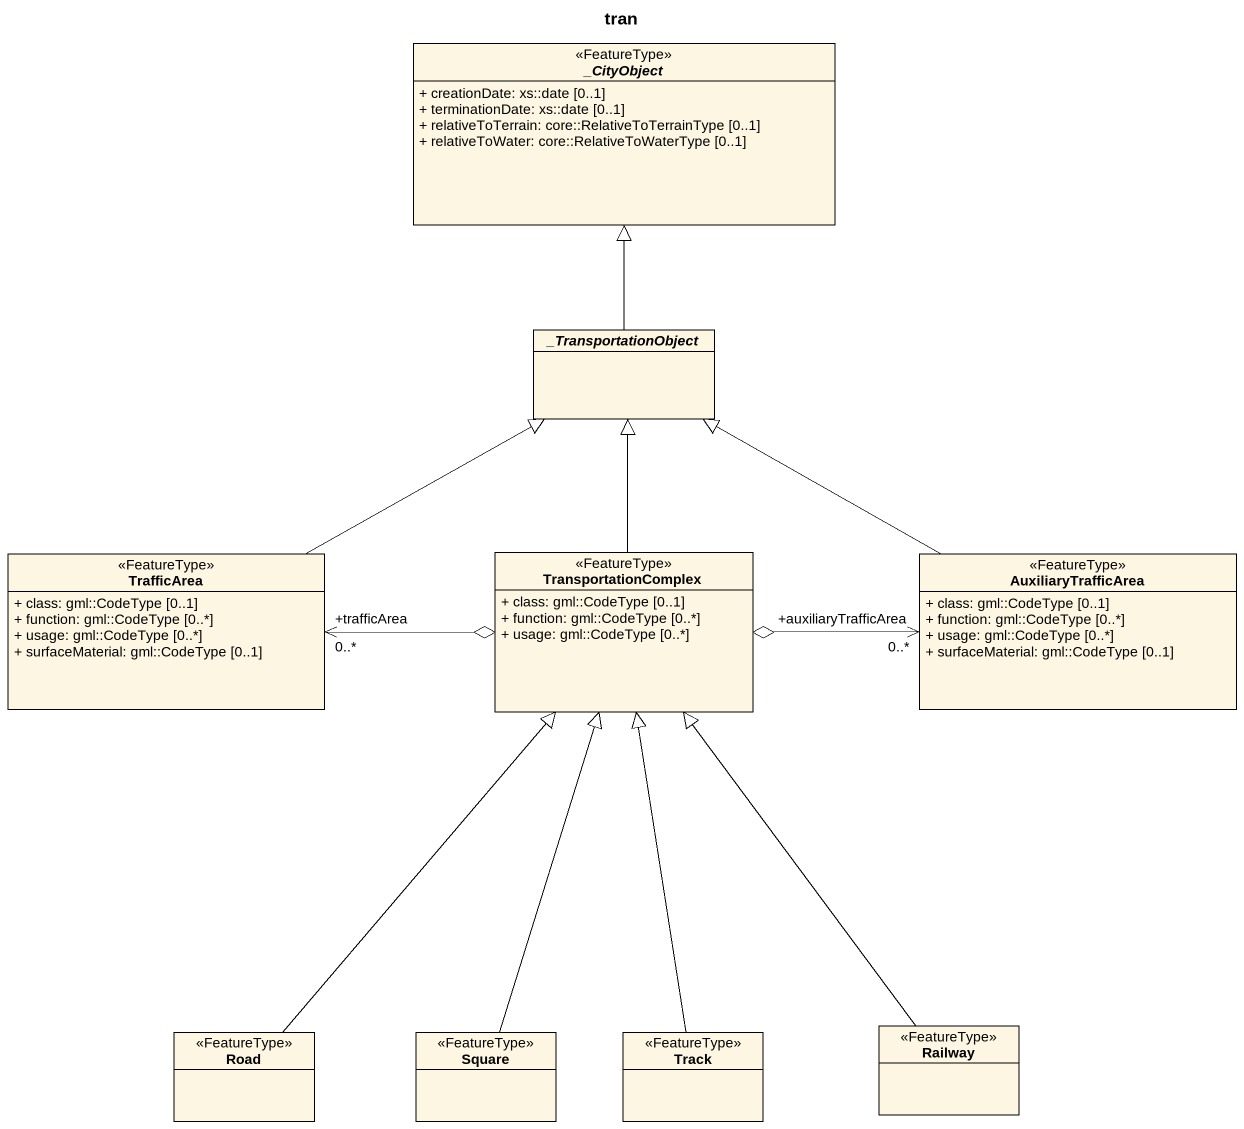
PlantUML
@startuml
title tran
hide circle
hide empty members
skinparam classAttributeIconSize 0
abstract class "_CityObject" as CityObject <<FeatureType>> {
  + creationDate: xs::date [0..1]
  + terminationDate: xs::date [0..1]
  + relativeToTerrain: core::RelativeToTerrainType [0..1]
  + relativeToWater: core::RelativeToWaterType [0..1]
}
abstract class "_TransportationObject" as TransportationObject
class TrafficArea <<FeatureType>> {
  + class: gml::CodeType [0..1]
  + function: gml::CodeType [0..*]
  + usage: gml::CodeType [0..*]
  + surfaceMaterial: gml::CodeType [0..1]
}
class TransportationComplex <<FeatureType>> {
  + class: gml::CodeType [0..1]
  + function: gml::CodeType [0..*]
  + usage: gml::CodeType [0..*]
}
class AuxiliaryTrafficArea <<FeatureType>> {
  + class: gml::CodeType [0..1]
  + function: gml::CodeType [0..*]
  + usage: gml::CodeType [0..*]
  + surfaceMaterial: gml::CodeType [0..1]
}
class Road <<FeatureType>>
class Square <<FeatureType>>
class Track <<FeatureType>>
class Railway <<FeatureType>>
TransportationObject -up-|> CityObject
TrafficArea -right-|> TransportationObject
TrafficArea "+trafficArea\n0..*" <-right-o TransportationComplex
TransportationComplex -up-|> TransportationObject
AuxiliaryTrafficArea -left-|> TransportationObject
AuxiliaryTrafficArea "+auxiliaryTrafficArea\n0..*" <-left-o TransportationComplex
Road -up-|> TransportationComplex
Square -up-|> TransportationComplex
Track -up-|> TransportationComplex
Railway -up-|> TransportationComplex
@enduml
